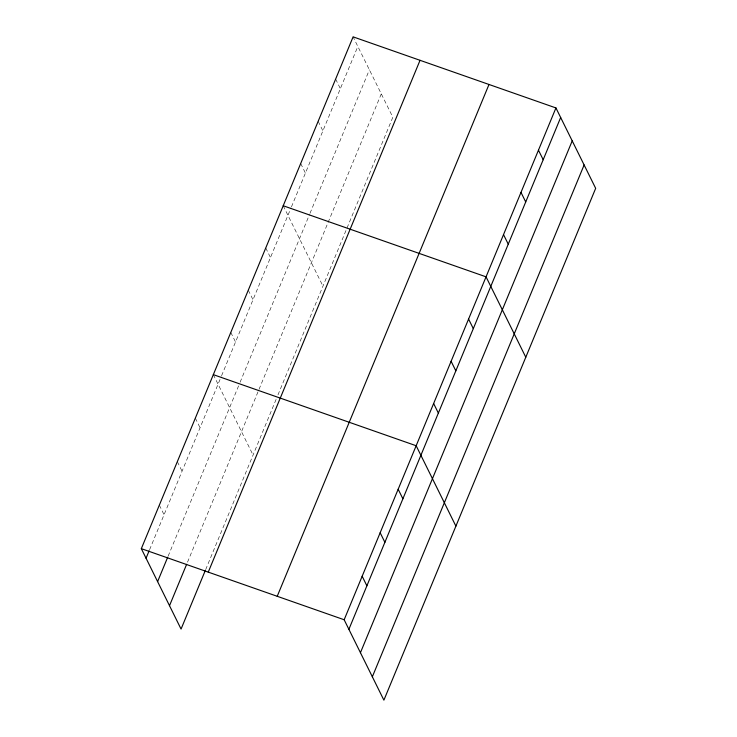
<?xml version="1.0" encoding="UTF-8"?>
<svg xmlns="http://www.w3.org/2000/svg" width="737" height="737" viewBox="0 0 737 737"><rect width="100%" height="100%" fill="white"/><g stroke="black" fill="none" stroke-linecap="round" stroke-linejoin="round"><path stroke-width="0.55" stroke-dasharray="3.69 2.76" d="M149.574 549.747L221.118 376.828M221.561 375.769L291.004 207.926M291.447 206.876L357.841 46.422M168.147 556.14L239.663 383.314M240.096 382.254L309.549 214.412M309.982 213.352L369.394 69.794M187.511 562.184L381.287 93.875M205.651 569.646L276.218 399.104M277.969 394.875L392.839 117.247L353.106 36.85M335.639 79.071L340.365 88.643M318.163 121.301L322.889 130.864M300.696 163.522L305.422 173.094M283.22 205.752L322.953 286.149M265.753 247.973L270.479 257.545M248.277 290.194L253.003 299.766M230.801 332.424L235.536 341.986M213.334 374.645L253.067 455.051M195.333 418.155L200.059 427.718M177.331 461.657L182.057 471.219M159.33 505.158L164.056 514.73"/><path stroke-width="1.11" d="M141.329 548.66L353.106 36.85L555.938 107.934L595.671 188.34L383.894 700.15L344.161 619.753L141.329 548.66L181.062 629.066L205.208 570.705M146.055 558.231L149.132 550.806M157.607 581.604L167.704 557.2M169.51 605.685L186.636 564.312M208.258 572.124L420.044 60.305M277.223 596.288L488.999 84.479M344.161 619.753L555.938 107.934M348.887 629.315L560.664 117.505M360.439 652.696L572.216 140.878M372.342 676.778L584.119 164.959M283.22 205.752L486.052 276.836L525.785 357.233M213.334 374.645L416.165 445.738L455.899 526.135M538.461 150.164L543.197 159.726M520.995 192.385L525.721 201.956M503.518 234.615L508.254 244.177M468.575 319.057L473.301 328.628M451.108 361.287L455.834 370.849M433.632 403.507L438.358 413.079M398.164 489.239L402.89 498.802M380.163 532.74L384.889 542.312M362.162 576.242L366.888 585.814"/></g></svg>
